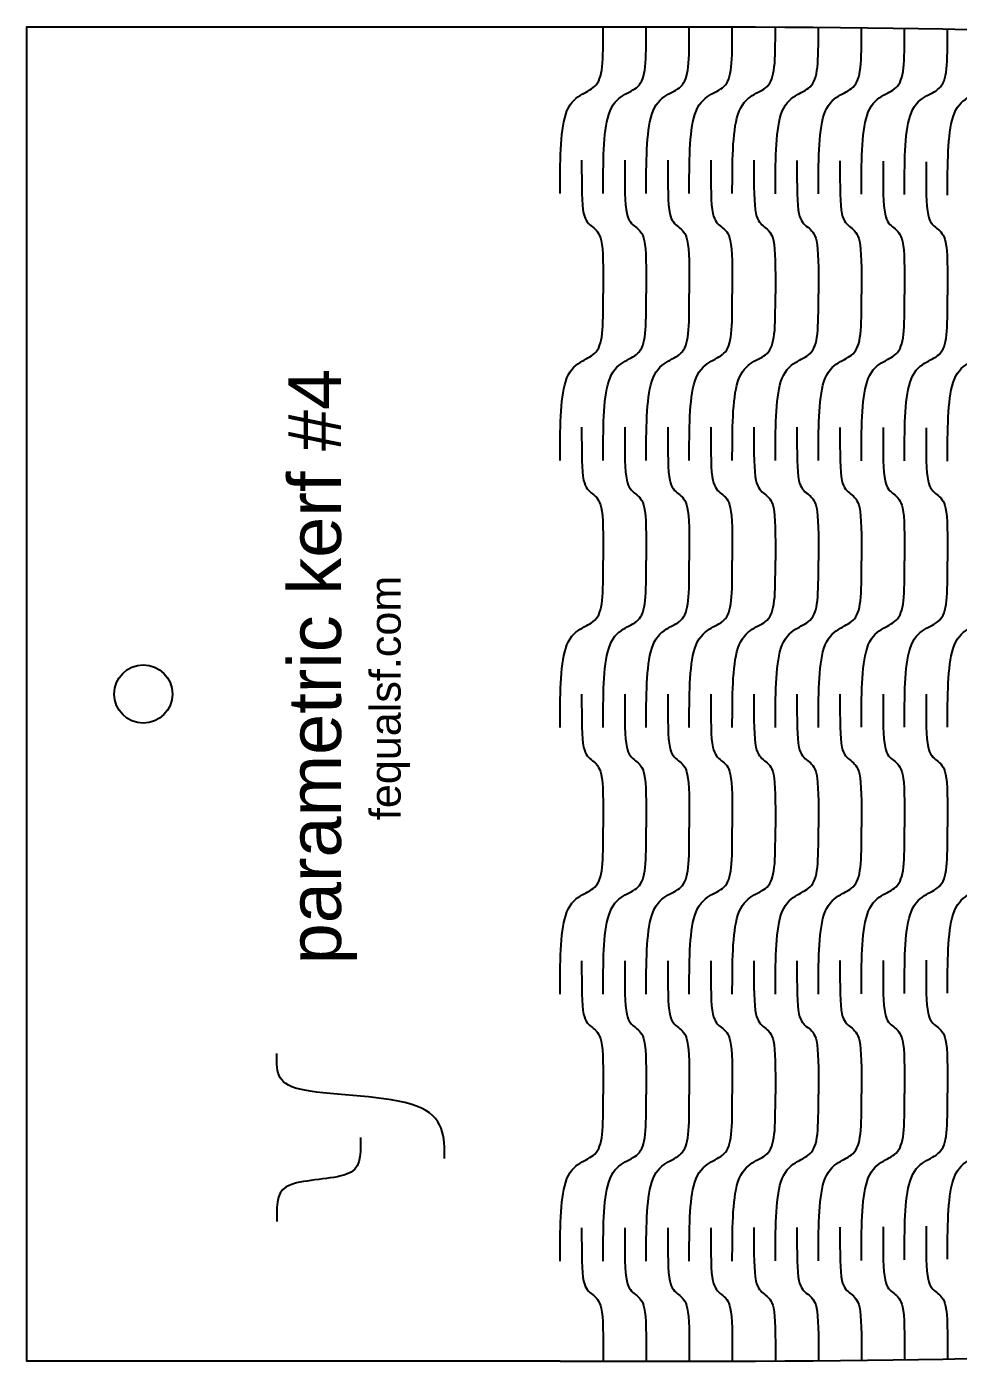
# Model space of a CAD drawing. Header units: millimetres. Extents: x 1 to 583, y -486 to -2.
# Drawn here: x 525.5 to 554.36, y -348.86 to -307.54 of the extents above; entities that cross this region are included whole.
import ezdxf

# ---------------------------------------------------------------- set-up
doc = ezdxf.new("R2010")
doc.units = ezdxf.units.MM
doc.header["$MEASUREMENT"] = 0
doc.layers.add('DEFAULT', color=7, linetype='Continuous')

msp = doc.modelspace()

# ---------------------------------------------------------------- linework, layer by layer
at = {"layer": 'DEFAULT'}
msp.add_lwpolyline([(542.024, -348.863), (525.497, -348.863), (525.497, -307.545), (542.024, -307.545)], dxfattribs=at)
for points, knots in [([(542.024, -312.71), (542.024, -311.762), (542.024, -310.815), (542.196, -310.266), (542.296, -309.946), (542.465, -309.784), (542.642, -309.673), (542.807, -309.569), (542.978, -309.507), (543.099, -309.391), (543.356, -309.146), (543.358, -308.632), (543.358, -307.545)], [0, 0, 0, 0, 1, 1, 1, 2, 2, 2, 3, 3, 3, 4, 4, 4, 4]), ([(542.024, -307.545), (553.829, -307.545), (559.732, -307.545), (565.634, -308.578), (571.537, -309.611), (577.439, -311.677), (583.342, -319.94)], [0, 0, 0, 0, 1, 1, 1, 2, 2, 2, 2]), ([(543.358, -312.71), (543.358, -311.762), (543.358, -310.815), (543.529, -310.266), (543.629, -309.946), (543.799, -309.784), (543.976, -309.673), (544.141, -309.569), (544.311, -309.507), (544.433, -309.392), (544.69, -309.146), (544.692, -308.632), (544.692, -307.545)], [0, 0, 0, 0, 1, 1, 1, 2, 2, 2, 3, 3, 3, 4, 4, 4, 4]), ([(544.692, -312.71), (544.692, -311.763), (544.692, -310.815), (544.863, -310.266), (544.963, -309.947), (545.132, -309.785), (545.31, -309.673), (545.475, -309.57), (545.645, -309.508), (545.766, -309.393), (546.024, -309.147), (546.025, -308.634), (546.025, -307.547)], [0, 0, 0, 0, 1, 1, 1, 2, 2, 2, 3, 3, 3, 4, 4, 4, 4]), ([(546.025, -312.711), (546.025, -311.764), (546.025, -310.816), (546.197, -310.268), (546.297, -309.948), (546.466, -309.786), (546.643, -309.675), (546.808, -309.572), (546.979, -309.51), (547.1, -309.395), (547.357, -309.15), (547.359, -308.636), (547.359, -307.549)], [0, 0, 0, 0, 1, 1, 1, 2, 2, 2, 3, 3, 3, 4, 4, 4, 4]), ([(547.359, -312.713), (547.359, -311.766), (547.359, -310.819), (547.531, -310.27), (547.63, -309.951), (547.8, -309.789), (547.977, -309.679), (548.142, -309.576), (548.313, -309.514), (548.434, -309.399), (548.691, -309.154), (548.693, -308.641), (548.693, -307.554)], [0, 0, 0, 0, 1, 1, 1, 2, 2, 2, 3, 3, 3, 4, 4, 4, 4]), ([(548.693, -312.717), (548.693, -311.77), (548.693, -310.823), (548.864, -310.275), (548.964, -309.956), (549.133, -309.794), (549.311, -309.684), (549.476, -309.582), (549.646, -309.521), (549.768, -309.405), (550.025, -309.162), (550.027, -308.648), (550.027, -307.562)], [0, 0, 0, 0, 1, 1, 1, 2, 2, 2, 3, 3, 3, 4, 4, 4, 4]), ([(550.027, -312.723), (550.027, -311.776), (550.027, -310.829), (550.198, -310.282), (550.298, -309.964), (550.467, -309.803), (550.645, -309.693), (550.81, -309.591), (550.98, -309.53), (551.101, -309.416), (551.358, -309.173), (551.36, -308.66), (551.36, -307.574)], [0, 0, 0, 0, 1, 1, 1, 2, 2, 2, 3, 3, 3, 4, 4, 4, 4]), ([(551.36, -312.732), (551.36, -311.786), (551.36, -310.839), (551.532, -310.293), (551.631, -309.976), (551.801, -309.815), (551.978, -309.706), (552.143, -309.605), (552.314, -309.545), (552.435, -309.431), (552.692, -309.189), (552.694, -308.677), (552.694, -307.592)], [0, 0, 0, 0, 1, 1, 1, 2, 2, 2, 3, 3, 3, 4, 4, 4, 4]), ([(552.694, -312.745), (552.694, -311.8), (552.694, -310.855), (552.865, -310.31), (552.965, -309.993), (553.134, -309.833), (553.312, -309.725), (553.477, -309.625), (553.647, -309.566), (553.768, -309.453), (554.025, -309.212), (554.027, -308.7), (554.027, -307.617)], [0, 0, 0, 0, 1, 1, 1, 2, 2, 2, 3, 3, 3, 4, 4, 4, 4]), ([(554.027, -312.764), (554.027, -311.82), (554.027, -310.876), (554.199, -310.333), (554.299, -310.016), (554.468, -309.858), (554.645, -309.752), (554.81, -309.653), (554.98, -309.595), (555.102, -309.482), (555.359, -309.244), (555.361, -308.733), (555.361, -307.652)], [0, 0, 0, 0, 1, 1, 1, 2, 2, 2, 3, 3, 3, 4, 4, 4, 4]), ([(542.691, -311.677), (542.691, -312.527), (542.691, -313.027), (542.753, -313.322), (542.804, -313.564), (542.912, -313.655), (543.025, -313.743), (543.137, -313.83), (543.245, -313.922), (543.296, -314.164), (543.358, -314.458), (543.358, -314.959), (543.358, -315.809)], [0, 0, 0, 0, 1, 1, 1, 2, 2, 2, 3, 3, 3, 4, 4, 4, 4]), ([(544.025, -311.677), (544.025, -312.527), (544.025, -313.027), (544.087, -313.322), (544.138, -313.564), (544.245, -313.655), (544.358, -313.743), (544.471, -313.83), (544.579, -313.922), (544.63, -314.164), (544.692, -314.459), (544.692, -314.959), (544.692, -315.809)], [0, 0, 0, 0, 1, 1, 1, 2, 2, 2, 3, 3, 3, 4, 4, 4, 4]), ([(545.359, -311.678), (545.359, -312.528), (545.359, -313.028), (545.42, -313.323), (545.471, -313.565), (545.579, -313.656), (545.692, -313.744), (545.805, -313.831), (545.913, -313.923), (545.963, -314.165), (546.025, -314.46), (546.025, -314.96), (546.025, -315.809)], [0, 0, 0, 0, 1, 1, 1, 2, 2, 2, 3, 3, 3, 4, 4, 4, 4]), ([(546.692, -311.679), (546.692, -312.529), (546.692, -313.029), (546.754, -313.324), (546.805, -313.566), (546.913, -313.658), (547.026, -313.745), (547.139, -313.833), (547.246, -313.925), (547.297, -314.167), (547.359, -314.461), (547.359, -314.962), (547.359, -315.811)], [0, 0, 0, 0, 1, 1, 1, 2, 2, 2, 3, 3, 3, 4, 4, 4, 4]), ([(548.026, -311.682), (548.026, -312.532), (548.026, -313.032), (548.088, -313.327), (548.139, -313.569), (548.246, -313.661), (548.359, -313.748), (548.472, -313.836), (548.58, -313.928), (548.631, -314.17), (548.693, -314.465), (548.693, -314.965), (548.693, -315.814)], [0, 0, 0, 0, 1, 1, 1, 2, 2, 2, 3, 3, 3, 4, 4, 4, 4]), ([(549.36, -311.687), (549.36, -312.537), (549.36, -313.037), (549.422, -313.331), (549.473, -313.574), (549.58, -313.665), (549.693, -313.753), (549.806, -313.841), (549.914, -313.933), (549.965, -314.175), (550.027, -314.47), (550.027, -314.97), (550.027, -315.819)], [0, 0, 0, 0, 1, 1, 1, 2, 2, 2, 3, 3, 3, 4, 4, 4, 4]), ([(550.693, -311.695), (550.693, -312.545), (550.693, -313.044), (550.755, -313.339), (550.806, -313.581), (550.914, -313.673), (551.027, -313.761), (551.14, -313.849), (551.247, -313.941), (551.298, -314.184), (551.36, -314.478), (551.36, -314.977), (551.36, -315.826)], [0, 0, 0, 0, 1, 1, 1, 2, 2, 2, 3, 3, 3, 4, 4, 4, 4]), ([(552.027, -311.707), (552.027, -312.556), (552.027, -313.055), (552.089, -313.35), (552.14, -313.592), (552.247, -313.684), (552.36, -313.772), (552.473, -313.861), (552.581, -313.953), (552.632, -314.195), (552.694, -314.49), (552.694, -314.989), (552.694, -315.837)], [0, 0, 0, 0, 1, 1, 1, 2, 2, 2, 3, 3, 3, 4, 4, 4, 4]), ([(553.36, -311.724), (553.36, -312.572), (553.36, -313.071), (553.422, -313.366), (553.473, -313.608), (553.581, -313.7), (553.694, -313.789), (553.807, -313.877), (553.914, -313.97), (553.965, -314.212), (554.027, -314.506), (554.027, -315.005), (554.027, -315.852)], [0, 0, 0, 0, 1, 1, 1, 2, 2, 2, 3, 3, 3, 4, 4, 4, 4]), ([(542.024, -320.973), (542.024, -320.026), (542.024, -319.078), (542.196, -318.529), (542.296, -318.21), (542.465, -318.047), (542.642, -317.936), (542.807, -317.833), (542.978, -317.771), (543.099, -317.655), (543.356, -317.409), (543.358, -316.896), (543.358, -315.809)], [0, 0, 0, 0, 1, 1, 1, 2, 2, 2, 3, 3, 3, 4, 4, 4, 4]), ([(543.358, -320.973), (543.358, -320.026), (543.358, -319.078), (543.529, -318.529), (543.629, -318.21), (543.799, -318.047), (543.976, -317.936), (544.141, -317.833), (544.311, -317.771), (544.433, -317.655), (544.69, -317.409), (544.692, -316.896), (544.692, -315.809)], [0, 0, 0, 0, 1, 1, 1, 2, 2, 2, 3, 3, 3, 4, 4, 4, 4]), ([(544.692, -320.973), (544.692, -320.026), (544.692, -319.079), (544.863, -318.53), (544.963, -318.21), (545.132, -318.048), (545.31, -317.937), (545.475, -317.833), (545.645, -317.771), (545.766, -317.655), (546.024, -317.41), (546.025, -316.896), (546.025, -315.809)], [0, 0, 0, 0, 1, 1, 1, 2, 2, 2, 3, 3, 3, 4, 4, 4, 4]), ([(546.025, -320.974), (546.025, -320.026), (546.025, -319.079), (546.197, -318.53), (546.297, -318.211), (546.466, -318.048), (546.643, -317.937), (546.808, -317.834), (546.979, -317.772), (547.1, -317.657), (547.357, -317.411), (547.359, -316.898), (547.359, -315.811)], [0, 0, 0, 0, 1, 1, 1, 2, 2, 2, 3, 3, 3, 4, 4, 4, 4]), ([(547.359, -320.975), (547.359, -320.028), (547.359, -319.08), (547.531, -318.532), (547.63, -318.213), (547.8, -318.05), (547.977, -317.939), (548.142, -317.836), (548.313, -317.775), (548.434, -317.659), (548.691, -317.414), (548.693, -316.901), (548.693, -315.814)], [0, 0, 0, 0, 1, 1, 1, 2, 2, 2, 3, 3, 3, 4, 4, 4, 4]), ([(548.693, -320.976), (548.693, -320.029), (548.693, -319.082), (548.864, -318.534), (548.964, -318.215), (549.133, -318.053), (549.311, -317.942), (549.476, -317.84), (549.646, -317.778), (549.768, -317.663), (550.025, -317.418), (550.027, -316.905), (550.027, -315.819)], [0, 0, 0, 0, 1, 1, 1, 2, 2, 2, 3, 3, 3, 4, 4, 4, 4]), ([(550.027, -320.979), (550.027, -320.033), (550.027, -319.086), (550.198, -318.538), (550.298, -318.219), (550.467, -318.058), (550.645, -317.947), (550.81, -317.845), (550.98, -317.784), (551.101, -317.668), (551.358, -317.424), (551.36, -316.912), (551.36, -315.826)], [0, 0, 0, 0, 1, 1, 1, 2, 2, 2, 3, 3, 3, 4, 4, 4, 4]), ([(551.36, -320.984), (551.36, -320.037), (551.36, -319.091), (551.532, -318.544), (551.631, -318.226), (551.801, -318.065), (551.978, -317.955), (552.143, -317.853), (552.314, -317.792), (552.435, -317.677), (552.692, -317.434), (552.694, -316.921), (552.694, -315.837)], [0, 0, 0, 0, 1, 1, 1, 2, 2, 2, 3, 3, 3, 4, 4, 4, 4]), ([(552.694, -320.99), (552.694, -320.045), (552.694, -319.099), (552.865, -318.553), (552.965, -318.235), (553.134, -318.074), (553.312, -317.965), (553.477, -317.864), (553.647, -317.803), (553.768, -317.689), (554.025, -317.447), (554.027, -316.935), (554.027, -315.852)], [0, 0, 0, 0, 1, 1, 1, 2, 2, 2, 3, 3, 3, 4, 4, 4, 4]), ([(554.027, -320.999), (554.027, -320.054), (554.027, -319.11), (554.199, -318.565), (554.299, -318.248), (554.468, -318.088), (554.645, -317.98), (554.81, -317.879), (554.98, -317.82), (555.102, -317.706), (555.359, -317.465), (555.361, -316.954), (555.361, -315.873)], [0, 0, 0, 0, 1, 1, 1, 2, 2, 2, 3, 3, 3, 4, 4, 4, 4]), ([(542.691, -319.94), (542.691, -320.79), (542.691, -321.291), (542.753, -321.585), (542.804, -321.827), (542.912, -321.919), (543.025, -322.006), (543.137, -322.094), (543.245, -322.185), (543.296, -322.427), (543.358, -322.722), (543.358, -323.222), (543.358, -324.072)], [0, 0, 0, 0, 1, 1, 1, 2, 2, 2, 3, 3, 3, 4, 4, 4, 4]), ([(544.025, -319.94), (544.025, -320.791), (544.025, -321.291), (544.087, -321.585), (544.138, -321.827), (544.245, -321.919), (544.358, -322.006), (544.471, -322.094), (544.579, -322.185), (544.63, -322.428), (544.692, -322.722), (544.692, -323.222), (544.692, -324.072)], [0, 0, 0, 0, 1, 1, 1, 2, 2, 2, 3, 3, 3, 4, 4, 4, 4]), ([(545.359, -319.941), (545.359, -320.791), (545.359, -321.291), (545.42, -321.586), (545.471, -321.828), (545.579, -321.919), (545.692, -322.007), (545.805, -322.094), (545.913, -322.186), (545.963, -322.428), (546.025, -322.722), (546.025, -323.223), (546.025, -324.072)], [0, 0, 0, 0, 1, 1, 1, 2, 2, 2, 3, 3, 3, 4, 4, 4, 4]), ([(546.692, -319.942), (546.692, -320.792), (546.692, -321.292), (546.754, -321.586), (546.805, -321.828), (546.913, -321.92), (547.026, -322.007), (547.139, -322.095), (547.246, -322.186), (547.297, -322.429), (547.359, -322.723), (547.359, -323.223), (547.359, -324.073)], [0, 0, 0, 0, 1, 1, 1, 2, 2, 2, 3, 3, 3, 4, 4, 4, 4]), ([(548.026, -319.943), (548.026, -320.793), (548.026, -321.293), (548.088, -321.587), (548.139, -321.83), (548.246, -321.921), (548.359, -322.009), (548.472, -322.096), (548.58, -322.188), (548.631, -322.43), (548.693, -322.724), (548.693, -323.224), (548.693, -324.074)], [0, 0, 0, 0, 1, 1, 1, 2, 2, 2, 3, 3, 3, 4, 4, 4, 4]), ([(549.36, -319.946), (549.36, -320.795), (549.36, -321.295), (549.422, -321.589), (549.473, -321.831), (549.58, -321.923), (549.693, -322.011), (549.806, -322.098), (549.914, -322.19), (549.965, -322.432), (550.027, -322.726), (550.027, -323.226), (550.027, -324.075)], [0, 0, 0, 0, 1, 1, 1, 2, 2, 2, 3, 3, 3, 4, 4, 4, 4]), ([(550.693, -319.95), (550.693, -320.799), (550.693, -321.299), (550.755, -321.593), (550.806, -321.835), (550.914, -321.926), (551.027, -322.014), (551.14, -322.102), (551.247, -322.193), (551.298, -322.435), (551.36, -322.73), (551.36, -323.229), (551.36, -324.078)], [0, 0, 0, 0, 1, 1, 1, 2, 2, 2, 3, 3, 3, 4, 4, 4, 4]), ([(552.027, -319.956), (552.027, -320.804), (552.027, -321.304), (552.089, -321.598), (552.14, -321.84), (552.247, -321.931), (552.36, -322.019), (552.473, -322.107), (552.581, -322.198), (552.632, -322.44), (552.694, -322.734), (552.694, -323.233), (552.694, -324.081)], [0, 0, 0, 0, 1, 1, 1, 2, 2, 2, 3, 3, 3, 4, 4, 4, 4]), ([(553.36, -319.964), (553.36, -320.812), (553.36, -321.311), (553.422, -321.605), (553.473, -321.846), (553.581, -321.938), (553.694, -322.026), (553.807, -322.114), (553.914, -322.205), (553.965, -322.447), (554.027, -322.741), (554.027, -323.24), (554.027, -324.087)], [0, 0, 0, 0, 1, 1, 1, 2, 2, 2, 3, 3, 3, 4, 4, 4, 4]), ([(542.024, -329.237), (542.024, -328.289), (542.024, -327.342), (542.196, -326.793), (542.296, -326.473), (542.465, -326.311), (542.642, -326.2), (542.807, -326.096), (542.978, -326.034), (543.099, -325.918), (543.356, -325.673), (543.358, -325.159), (543.358, -324.072)], [0, 0, 0, 0, 1, 1, 1, 2, 2, 2, 3, 3, 3, 4, 4, 4, 4]), ([(543.358, -329.237), (543.358, -328.289), (543.358, -327.342), (543.529, -326.793), (543.629, -326.473), (543.799, -326.311), (543.976, -326.2), (544.141, -326.096), (544.311, -326.034), (544.433, -325.918), (544.69, -325.673), (544.692, -325.159), (544.692, -324.072)], [0, 0, 0, 0, 1, 1, 1, 2, 2, 2, 3, 3, 3, 4, 4, 4, 4]), ([(544.692, -329.237), (544.692, -328.289), (544.692, -327.342), (544.863, -326.793), (544.963, -326.473), (545.132, -326.311), (545.31, -326.2), (545.475, -326.096), (545.645, -326.034), (545.766, -325.918), (546.024, -325.673), (546.025, -325.159), (546.025, -324.072)], [0, 0, 0, 0, 1, 1, 1, 2, 2, 2, 3, 3, 3, 4, 4, 4, 4]), ([(546.025, -329.237), (546.025, -328.289), (546.025, -327.342), (546.197, -326.793), (546.297, -326.474), (546.466, -326.311), (546.643, -326.2), (546.808, -326.097), (546.979, -326.035), (547.1, -325.919), (547.357, -325.673), (547.359, -325.16), (547.359, -324.073)], [0, 0, 0, 0, 1, 1, 1, 2, 2, 2, 3, 3, 3, 4, 4, 4, 4]), ([(547.359, -329.236), (547.359, -328.289), (547.359, -327.342), (547.531, -326.793), (547.63, -326.474), (547.8, -326.311), (547.977, -326.2), (548.142, -326.097), (548.313, -326.035), (548.434, -325.919), (548.691, -325.674), (548.693, -325.16), (548.693, -324.074)], [0, 0, 0, 0, 1, 1, 1, 2, 2, 2, 3, 3, 3, 4, 4, 4, 4]), ([(548.693, -329.236), (548.693, -328.289), (548.693, -327.342), (548.864, -326.794), (548.964, -326.474), (549.133, -326.312), (549.311, -326.201), (549.476, -326.098), (549.646, -326.036), (549.768, -325.92), (550.025, -325.675), (550.027, -325.162), (550.027, -324.075)], [0, 0, 0, 0, 1, 1, 1, 2, 2, 2, 3, 3, 3, 4, 4, 4, 4]), ([(550.027, -329.236), (550.027, -328.289), (550.027, -327.342), (550.198, -326.794), (550.298, -326.475), (550.467, -326.313), (550.645, -326.202), (550.81, -326.099), (550.98, -326.037), (551.101, -325.921), (551.358, -325.676), (551.36, -325.163), (551.36, -324.078)], [0, 0, 0, 0, 1, 1, 1, 2, 2, 2, 3, 3, 3, 4, 4, 4, 4]), ([(551.36, -329.235), (551.36, -328.289), (551.36, -327.343), (551.532, -326.795), (551.631, -326.476), (551.801, -326.314), (551.978, -326.203), (552.143, -326.1), (552.314, -326.039), (552.435, -325.923), (552.692, -325.678), (552.694, -325.166), (552.694, -324.081)], [0, 0, 0, 0, 1, 1, 1, 2, 2, 2, 3, 3, 3, 4, 4, 4, 4]), ([(552.694, -329.234), (552.694, -328.289), (552.694, -327.344), (552.865, -326.796), (552.965, -326.478), (553.134, -326.316), (553.312, -326.205), (553.477, -326.103), (553.647, -326.041), (553.768, -325.926), (554.025, -325.681), (554.027, -325.17), (554.027, -324.087)], [0, 0, 0, 0, 1, 1, 1, 2, 2, 2, 3, 3, 3, 4, 4, 4, 4]), ([(554.027, -329.233), (554.027, -328.289), (554.027, -327.345), (554.199, -326.798), (554.299, -326.48), (554.468, -326.318), (554.645, -326.208), (554.81, -326.106), (554.98, -326.044), (555.102, -325.929), (555.359, -325.686), (555.361, -325.175), (555.361, -324.093)], [0, 0, 0, 0, 1, 1, 1, 2, 2, 2, 3, 3, 3, 4, 4, 4, 4]), ([(529.11, -327.301), (528.611, -327.301), (528.207, -327.705), (528.207, -328.204), (528.207, -328.703), (528.611, -329.107), (529.11, -329.107), (529.608, -329.107), (530.013, -328.703), (530.013, -328.204), (530.013, -327.705), (529.608, -327.301), (529.11, -327.301)], [0, 0, 0, 0, 1, 1, 1, 2, 2, 2, 3, 3, 3, 4, 4, 4, 4]), ([(542.691, -328.204), (542.691, -329.054), (542.691, -329.554), (542.753, -329.849), (542.804, -330.091), (542.912, -330.182), (543.025, -330.27), (543.137, -330.357), (543.245, -330.449), (543.296, -330.691), (543.358, -330.985), (543.358, -331.486), (543.358, -332.336)], [0, 0, 0, 0, 1, 1, 1, 2, 2, 2, 3, 3, 3, 4, 4, 4, 4]), ([(544.025, -328.204), (544.025, -329.054), (544.025, -329.554), (544.087, -329.849), (544.138, -330.091), (544.245, -330.182), (544.358, -330.27), (544.471, -330.357), (544.579, -330.449), (544.63, -330.691), (544.692, -330.985), (544.692, -331.485), (544.692, -332.335)], [0, 0, 0, 0, 1, 1, 1, 2, 2, 2, 3, 3, 3, 4, 4, 4, 4]), ([(545.359, -328.204), (545.359, -329.054), (545.359, -329.554), (545.42, -329.849), (545.471, -330.091), (545.579, -330.182), (545.692, -330.269), (545.805, -330.357), (545.913, -330.448), (545.963, -330.691), (546.025, -330.985), (546.025, -331.485), (546.025, -332.335)], [0, 0, 0, 0, 1, 1, 1, 2, 2, 2, 3, 3, 3, 4, 4, 4, 4]), ([(546.692, -328.204), (546.692, -329.054), (546.692, -329.554), (546.754, -329.848), (546.805, -330.091), (546.913, -330.182), (547.026, -330.269), (547.139, -330.357), (547.246, -330.448), (547.297, -330.69), (547.359, -330.985), (547.359, -331.485), (547.359, -332.335)], [0, 0, 0, 0, 1, 1, 1, 2, 2, 2, 3, 3, 3, 4, 4, 4, 4]), ([(548.026, -328.204), (548.026, -329.054), (548.026, -329.554), (548.088, -329.848), (548.139, -330.09), (548.246, -330.182), (548.359, -330.269), (548.472, -330.356), (548.58, -330.448), (548.631, -330.69), (548.693, -330.984), (548.693, -331.484), (548.693, -332.334)], [0, 0, 0, 0, 1, 1, 1, 2, 2, 2, 3, 3, 3, 4, 4, 4, 4]), ([(549.36, -328.204), (549.36, -329.053), (549.36, -329.553), (549.422, -329.848), (549.473, -330.089), (549.58, -330.181), (549.693, -330.268), (549.806, -330.355), (549.914, -330.447), (549.965, -330.689), (550.027, -330.983), (550.027, -331.483), (550.027, -332.332)], [0, 0, 0, 0, 1, 1, 1, 2, 2, 2, 3, 3, 3, 4, 4, 4, 4]), ([(550.693, -328.204), (550.693, -329.053), (550.693, -329.553), (550.755, -329.847), (550.806, -330.089), (550.914, -330.18), (551.027, -330.267), (551.14, -330.354), (551.247, -330.445), (551.298, -330.687), (551.36, -330.981), (551.36, -331.481), (551.36, -332.33)], [0, 0, 0, 0, 1, 1, 1, 2, 2, 2, 3, 3, 3, 4, 4, 4, 4]), ([(552.027, -328.204), (552.027, -329.052), (552.027, -329.552), (552.089, -329.846), (552.14, -330.087), (552.247, -330.178), (552.36, -330.265), (552.473, -330.352), (552.581, -330.444), (552.632, -330.685), (552.694, -330.979), (552.694, -331.478), (552.694, -332.326)], [0, 0, 0, 0, 1, 1, 1, 2, 2, 2, 3, 3, 3, 4, 4, 4, 4]), ([(553.36, -328.204), (553.36, -329.052), (553.36, -329.55), (553.422, -329.844), (553.473, -330.085), (553.581, -330.176), (553.694, -330.263), (553.807, -330.35), (553.914, -330.441), (553.965, -330.682), (554.027, -330.976), (554.027, -331.474), (554.027, -332.321)], [0, 0, 0, 0, 1, 1, 1, 2, 2, 2, 3, 3, 3, 4, 4, 4, 4]), ([(542.024, -337.5), (542.024, -336.553), (542.024, -335.605), (542.196, -335.056), (542.296, -334.737), (542.465, -334.574), (542.642, -334.463), (542.807, -334.36), (542.978, -334.298), (543.099, -334.182), (543.356, -333.936), (543.358, -333.422), (543.358, -332.336)], [0, 0, 0, 0, 1, 1, 1, 2, 2, 2, 3, 3, 3, 4, 4, 4, 4]), ([(543.358, -337.5), (543.358, -336.553), (543.358, -335.605), (543.529, -335.056), (543.629, -334.737), (543.799, -334.574), (543.976, -334.463), (544.141, -334.36), (544.311, -334.297), (544.433, -334.182), (544.69, -333.936), (544.692, -333.422), (544.692, -332.335)], [0, 0, 0, 0, 1, 1, 1, 2, 2, 2, 3, 3, 3, 4, 4, 4, 4]), ([(544.692, -337.5), (544.692, -336.553), (544.692, -335.605), (544.863, -335.056), (544.963, -334.737), (545.132, -334.574), (545.31, -334.463), (545.475, -334.359), (545.645, -334.297), (545.766, -334.181), (546.024, -333.936), (546.025, -333.422), (546.025, -332.335)], [0, 0, 0, 0, 1, 1, 1, 2, 2, 2, 3, 3, 3, 4, 4, 4, 4]), ([(546.025, -337.499), (546.025, -336.552), (546.025, -335.605), (546.197, -335.056), (546.297, -334.736), (546.466, -334.573), (546.643, -334.462), (546.808, -334.359), (546.979, -334.296), (547.1, -334.181), (547.357, -333.935), (547.359, -333.421), (547.359, -332.335)], [0, 0, 0, 0, 1, 1, 1, 2, 2, 2, 3, 3, 3, 4, 4, 4, 4]), ([(547.359, -337.498), (547.359, -336.551), (547.359, -335.604), (547.531, -335.055), (547.63, -334.735), (547.8, -334.572), (547.977, -334.461), (548.142, -334.358), (548.313, -334.295), (548.434, -334.179), (548.691, -333.934), (548.693, -333.42), (548.693, -332.334)], [0, 0, 0, 0, 1, 1, 1, 2, 2, 2, 3, 3, 3, 4, 4, 4, 4]), ([(548.693, -337.496), (548.693, -336.549), (548.693, -335.602), (548.864, -335.053), (548.964, -334.734), (549.133, -334.57), (549.311, -334.459), (549.476, -334.356), (549.646, -334.293), (549.768, -334.177), (550.025, -333.931), (550.027, -333.418), (550.027, -332.332)], [0, 0, 0, 0, 1, 1, 1, 2, 2, 2, 3, 3, 3, 4, 4, 4, 4]), ([(550.027, -337.492), (550.027, -336.546), (550.027, -335.599), (550.198, -335.05), (550.298, -334.731), (550.467, -334.568), (550.645, -334.456), (550.81, -334.353), (550.98, -334.29), (551.101, -334.174), (551.358, -333.928), (551.36, -333.415), (551.36, -332.33)], [0, 0, 0, 0, 1, 1, 1, 2, 2, 2, 3, 3, 3, 4, 4, 4, 4]), ([(551.36, -337.487), (551.36, -336.541), (551.36, -335.595), (551.532, -335.046), (551.631, -334.726), (551.801, -334.563), (551.978, -334.452), (552.143, -334.348), (552.314, -334.285), (552.435, -334.169), (552.692, -333.923), (552.694, -333.411), (552.694, -332.326)], [0, 0, 0, 0, 1, 1, 1, 2, 2, 2, 3, 3, 3, 4, 4, 4, 4]), ([(552.694, -337.479), (552.694, -336.534), (552.694, -335.588), (552.865, -335.04), (552.965, -334.72), (553.134, -334.557), (553.312, -334.445), (553.477, -334.341), (553.647, -334.278), (553.768, -334.162), (554.025, -333.916), (554.027, -333.404), (554.027, -332.321)], [0, 0, 0, 0, 1, 1, 1, 2, 2, 2, 3, 3, 3, 4, 4, 4, 4]), ([(554.027, -337.468), (554.027, -336.524), (554.027, -335.579), (554.199, -335.031), (554.299, -334.712), (554.468, -334.548), (554.645, -334.436), (554.81, -334.332), (554.98, -334.269), (555.102, -334.153), (555.359, -333.906), (555.361, -333.396), (555.361, -332.314)], [0, 0, 0, 0, 1, 1, 1, 2, 2, 2, 3, 3, 3, 4, 4, 4, 4]), ([(542.024, -348.863), (553.829, -348.863), (559.732, -348.863), (565.634, -347.83), (571.537, -346.797), (577.439, -344.731), (583.342, -336.467)], [0, 0, 0, 0, 1, 1, 1, 2, 2, 2, 2]), ([(542.691, -336.467), (542.691, -337.317), (542.691, -337.818), (542.753, -338.112), (542.804, -338.354), (542.912, -338.446), (543.025, -338.533), (543.137, -338.621), (543.245, -338.712), (543.296, -338.954), (543.358, -339.249), (543.358, -339.749), (543.358, -340.599)], [0, 0, 0, 0, 1, 1, 1, 2, 2, 2, 3, 3, 3, 4, 4, 4, 4]), ([(544.025, -336.467), (544.025, -337.317), (544.025, -337.818), (544.087, -338.112), (544.138, -338.354), (544.245, -338.446), (544.358, -338.533), (544.471, -338.62), (544.579, -338.712), (544.63, -338.954), (544.692, -339.249), (544.692, -339.749), (544.692, -340.599)], [0, 0, 0, 0, 1, 1, 1, 2, 2, 2, 3, 3, 3, 4, 4, 4, 4]), ([(545.359, -336.467), (545.359, -337.317), (545.359, -337.817), (545.42, -338.112), (545.471, -338.354), (545.579, -338.445), (545.692, -338.532), (545.805, -338.62), (545.913, -338.711), (545.963, -338.954), (546.025, -339.248), (546.025, -339.748), (546.025, -340.598)], [0, 0, 0, 0, 1, 1, 1, 2, 2, 2, 3, 3, 3, 4, 4, 4, 4]), ([(546.692, -336.466), (546.692, -337.316), (546.692, -337.816), (546.754, -338.111), (546.805, -338.353), (546.913, -338.444), (547.026, -338.531), (547.139, -338.619), (547.246, -338.71), (547.297, -338.952), (547.359, -339.247), (547.359, -339.747), (547.359, -340.596)], [0, 0, 0, 0, 1, 1, 1, 2, 2, 2, 3, 3, 3, 4, 4, 4, 4]), ([(548.026, -336.465), (548.026, -337.314), (548.026, -337.815), (548.088, -338.109), (548.139, -338.351), (548.246, -338.442), (548.359, -338.529), (548.472, -338.616), (548.58, -338.708), (548.631, -338.95), (548.693, -339.244), (548.693, -339.744), (548.693, -340.594)], [0, 0, 0, 0, 1, 1, 1, 2, 2, 2, 3, 3, 3, 4, 4, 4, 4]), ([(549.36, -336.462), (549.36, -337.312), (549.36, -337.812), (549.422, -338.106), (549.473, -338.347), (549.58, -338.438), (549.693, -338.526), (549.806, -338.613), (549.914, -338.704), (549.965, -338.946), (550.027, -339.24), (550.027, -339.739), (550.027, -340.589)], [0, 0, 0, 0, 1, 1, 1, 2, 2, 2, 3, 3, 3, 4, 4, 4, 4]), ([(550.693, -336.458), (550.693, -337.307), (550.693, -337.807), (550.755, -338.101), (550.806, -338.342), (550.914, -338.433), (551.027, -338.52), (551.14, -338.607), (551.247, -338.698), (551.298, -338.939), (551.36, -339.233), (551.36, -339.733), (551.36, -340.581)], [0, 0, 0, 0, 1, 1, 1, 2, 2, 2, 3, 3, 3, 4, 4, 4, 4]), ([(552.027, -336.452), (552.027, -337.301), (552.027, -337.8), (552.089, -338.094), (552.14, -338.335), (552.247, -338.425), (552.36, -338.512), (552.473, -338.598), (552.581, -338.689), (552.632, -338.93), (552.694, -339.224), (552.694, -339.723), (552.694, -340.571)], [0, 0, 0, 0, 1, 1, 1, 2, 2, 2, 3, 3, 3, 4, 4, 4, 4]), ([(553.36, -336.443), (553.36, -337.291), (553.36, -337.79), (553.422, -338.083), (553.473, -338.324), (553.581, -338.414), (553.694, -338.5), (553.807, -338.586), (553.914, -338.676), (553.965, -338.917), (554.027, -339.21), (554.027, -339.709), (554.027, -340.556)], [0, 0, 0, 0, 1, 1, 1, 2, 2, 2, 3, 3, 3, 4, 4, 4, 4]), ([(538.443, -342.584), (538.443, -341.934), (538.443, -341.284), (537.576, -340.959), (536.71, -340.635), (534.977, -340.635), (534.11, -340.472), (533.244, -340.309), (533.244, -339.985), (533.244, -339.335)], [0, 0, 0, 0, 1, 1, 1, 2, 2, 2, 3, 3, 3, 3]), ([(542.024, -345.764), (542.024, -344.816), (542.024, -343.869), (542.196, -343.32), (542.296, -343), (542.465, -342.838), (542.642, -342.727), (542.807, -342.623), (542.978, -342.561), (543.099, -342.445), (543.356, -342.2), (543.358, -341.686), (543.358, -340.599)], [0, 0, 0, 0, 1, 1, 1, 2, 2, 2, 3, 3, 3, 4, 4, 4, 4]), ([(543.358, -345.764), (543.358, -344.816), (543.358, -343.869), (543.529, -343.32), (543.629, -343), (543.799, -342.838), (543.976, -342.726), (544.141, -342.623), (544.311, -342.561), (544.433, -342.445), (544.69, -342.199), (544.692, -341.686), (544.692, -340.599)], [0, 0, 0, 0, 1, 1, 1, 2, 2, 2, 3, 3, 3, 4, 4, 4, 4]), ([(544.692, -345.763), (544.692, -344.816), (544.692, -343.869), (544.863, -343.32), (544.963, -343), (545.132, -342.837), (545.31, -342.726), (545.475, -342.622), (545.645, -342.56), (545.766, -342.444), (546.024, -342.198), (546.025, -341.685), (546.025, -340.598)], [0, 0, 0, 0, 1, 1, 1, 2, 2, 2, 3, 3, 3, 4, 4, 4, 4]), ([(546.025, -345.762), (546.025, -344.815), (546.025, -343.867), (546.197, -343.318), (546.297, -342.999), (546.466, -342.836), (546.643, -342.725), (546.808, -342.621), (546.979, -342.558), (547.1, -342.442), (547.357, -342.197), (547.359, -341.683), (547.359, -340.596)], [0, 0, 0, 0, 1, 1, 1, 2, 2, 2, 3, 3, 3, 4, 4, 4, 4]), ([(547.359, -345.76), (547.359, -344.813), (547.359, -343.866), (547.531, -343.316), (547.63, -342.997), (547.8, -342.833), (547.977, -342.722), (548.142, -342.618), (548.313, -342.556), (548.434, -342.439), (548.691, -342.193), (548.693, -341.68), (548.693, -340.594)], [0, 0, 0, 0, 1, 1, 1, 2, 2, 2, 3, 3, 3, 4, 4, 4, 4]), ([(548.693, -345.756), (548.693, -344.809), (548.693, -343.862), (548.864, -343.312), (548.964, -342.993), (549.133, -342.829), (549.311, -342.717), (549.476, -342.613), (549.646, -342.551), (549.768, -342.434), (550.025, -342.188), (550.027, -341.675), (550.027, -340.589)], [0, 0, 0, 0, 1, 1, 1, 2, 2, 2, 3, 3, 3, 4, 4, 4, 4]), ([(550.027, -345.749), (550.027, -344.802), (550.027, -343.856), (550.198, -343.306), (550.298, -342.986), (550.467, -342.823), (550.645, -342.71), (550.81, -342.606), (550.98, -342.543), (551.101, -342.427), (551.358, -342.18), (551.36, -341.667), (551.36, -340.581)], [0, 0, 0, 0, 1, 1, 1, 2, 2, 2, 3, 3, 3, 4, 4, 4, 4]), ([(551.36, -345.739), (551.36, -344.793), (551.36, -343.846), (551.532, -343.297), (551.631, -342.977), (551.801, -342.813), (551.978, -342.7), (552.143, -342.595), (552.314, -342.532), (552.435, -342.415), (552.692, -342.168), (552.694, -341.655), (552.694, -340.571)], [0, 0, 0, 0, 1, 1, 1, 2, 2, 2, 3, 3, 3, 4, 4, 4, 4]), ([(552.694, -345.724), (552.694, -344.778), (552.694, -343.833), (552.865, -343.283), (552.965, -342.963), (553.134, -342.798), (553.312, -342.685), (553.477, -342.58), (553.647, -342.516), (553.768, -342.399), (554.025, -342.151), (554.027, -341.639), (554.027, -340.556)], [0, 0, 0, 0, 1, 1, 1, 2, 2, 2, 3, 3, 3, 4, 4, 4, 4]), ([(554.027, -345.702), (554.027, -344.758), (554.027, -343.814), (554.199, -343.264), (554.299, -342.944), (554.468, -342.778), (554.645, -342.664), (554.81, -342.559), (554.98, -342.494), (555.102, -342.376), (555.359, -342.127), (555.361, -341.616), (555.361, -340.535)], [0, 0, 0, 0, 1, 1, 1, 2, 2, 2, 3, 3, 3, 4, 4, 4, 4]), ([(535.843, -341.934), (535.843, -342.584), (535.843, -342.909), (535.41, -343.071), (534.977, -343.234), (534.11, -343.234), (533.677, -343.396), (533.244, -343.559), (533.244, -343.884), (533.244, -344.534)], [0, 0, 0, 0, 1, 1, 1, 2, 2, 2, 3, 3, 3, 3]), ([(542.691, -344.731), (542.691, -345.581), (542.691, -346.081), (542.753, -346.376), (542.804, -346.618), (542.912, -346.709), (543.025, -346.797), (543.137, -346.884), (543.245, -346.976), (543.296, -347.218), (543.358, -347.512), (543.358, -348.013), (543.358, -348.863)], [0, 0, 0, 0, 1, 1, 1, 2, 2, 2, 3, 3, 3, 4, 4, 4, 4]), ([(544.025, -344.731), (544.025, -345.581), (544.025, -346.081), (544.087, -346.375), (544.138, -346.618), (544.245, -346.709), (544.358, -346.796), (544.471, -346.884), (544.579, -346.975), (544.63, -347.218), (544.692, -347.512), (544.692, -348.012), (544.692, -348.862)], [0, 0, 0, 0, 1, 1, 1, 2, 2, 2, 3, 3, 3, 4, 4, 4, 4]), ([(545.359, -344.73), (545.359, -345.58), (545.359, -346.08), (545.42, -346.375), (545.471, -346.617), (545.579, -346.708), (545.692, -346.795), (545.805, -346.883), (545.913, -346.974), (545.963, -347.216), (546.025, -347.511), (546.025, -348.011), (546.025, -348.861)], [0, 0, 0, 0, 1, 1, 1, 2, 2, 2, 3, 3, 3, 4, 4, 4, 4]), ([(546.692, -344.728), (546.692, -345.578), (546.692, -346.079), (546.754, -346.373), (546.805, -346.615), (546.913, -346.706), (547.026, -346.793), (547.139, -346.881), (547.246, -346.972), (547.297, -347.214), (547.359, -347.508), (547.359, -348.008), (547.359, -348.858)], [0, 0, 0, 0, 1, 1, 1, 2, 2, 2, 3, 3, 3, 4, 4, 4, 4]), ([(548.026, -344.725), (548.026, -345.575), (548.026, -346.075), (548.088, -346.369), (548.139, -346.611), (548.246, -346.702), (548.359, -346.789), (548.472, -346.876), (548.58, -346.968), (548.631, -347.21), (548.693, -347.504), (548.693, -348.004), (548.693, -348.853)], [0, 0, 0, 0, 1, 1, 1, 2, 2, 2, 3, 3, 3, 4, 4, 4, 4]), ([(549.36, -344.72), (549.36, -345.57), (549.36, -346.07), (549.422, -346.364), (549.473, -346.605), (549.58, -346.696), (549.693, -346.783), (549.806, -346.87), (549.914, -346.96), (549.965, -347.202), (550.027, -347.496), (550.027, -347.996), (550.027, -348.845)], [0, 0, 0, 0, 1, 1, 1, 2, 2, 2, 3, 3, 3, 4, 4, 4, 4]), ([(550.693, -344.712), (550.693, -345.561), (550.693, -346.061), (550.755, -346.355), (550.806, -346.596), (550.914, -346.687), (551.027, -346.773), (551.14, -346.859), (551.247, -346.95), (551.298, -347.191), (551.36, -347.485), (551.36, -347.984), (551.36, -348.833)], [0, 0, 0, 0, 1, 1, 1, 2, 2, 2, 3, 3, 3, 4, 4, 4, 4]), ([(552.027, -344.7), (552.027, -345.549), (552.027, -346.048), (552.089, -346.341), (552.14, -346.582), (552.247, -346.672), (552.36, -346.758), (552.473, -346.844), (552.581, -346.934), (552.632, -347.175), (552.694, -347.468), (552.694, -347.967), (552.694, -348.815)], [0, 0, 0, 0, 1, 1, 1, 2, 2, 2, 3, 3, 3, 4, 4, 4, 4]), ([(553.36, -344.683), (553.36, -345.531), (553.36, -346.03), (553.422, -346.322), (553.473, -346.563), (553.581, -346.652), (553.694, -346.737), (553.807, -346.822), (553.914, -346.912), (553.965, -347.152), (554.027, -347.445), (554.027, -347.943), (554.027, -348.79)], [0, 0, 0, 0, 1, 1, 1, 2, 2, 2, 3, 3, 3, 4, 4, 4, 4])]:
    msp.add_open_spline(points, degree=3, knots=knots, dxfattribs=at)

# ---------------------------------------------------------------- texts
at = {"layer": 'DEFAULT', "color": 7, "attachment_point": 7, "rotation": 90}
for s, insert, char_height in [('\\fHelvetica 25 Ultra Light|b0|i0|c0|p34;\\W1;parametric kerf #4', (535.731, -336.573), 1.63767), ('\\fHelvetica 25 Ultra Light|b0|i0|c0|p34;\\W1;fequalsf.com', (537.372, -332.108), 0.95531)]:
    msp.add_mtext(s, dxfattribs=dict(at, insert=insert, char_height=char_height))

doc.saveas('drawing.dxf')
